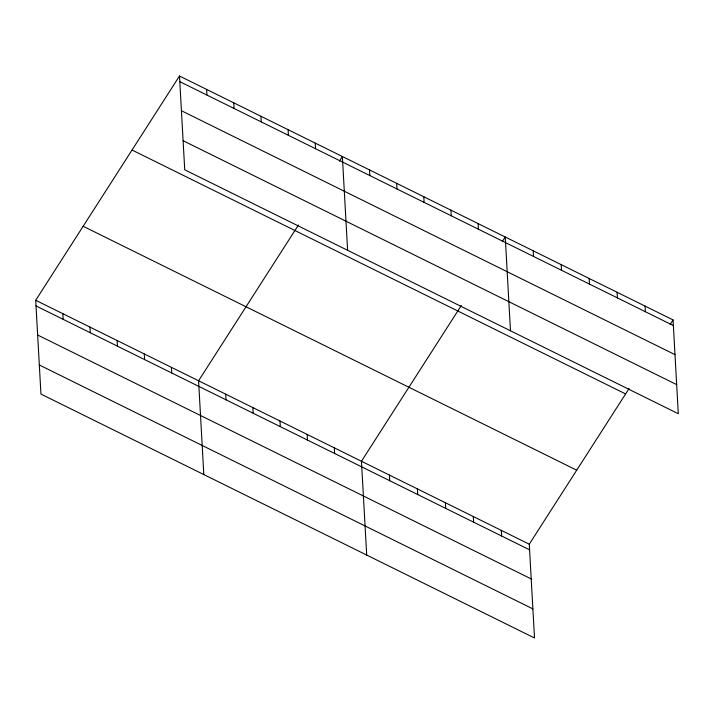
<?xml version="1.0" encoding="UTF-8"?>
<svg xmlns="http://www.w3.org/2000/svg" width="714" height="714" viewBox="0 0 714 714"><rect width="100%" height="100%" fill="white"/><g stroke="black" fill="none" stroke-linecap="round" stroke-linejoin="round"><path stroke-width="1.07" d="M629.123 388.452L529.27 544.193L534.509 637.986L40.948 394.074L35.7 300.282L179.491 76.014L673.052 319.926L678.3 413.718L184.73 169.807L179.491 76.014M298.434 225.035L198.581 380.776L203.82 474.56M339.436 161.078L342.363 156.509L347.611 250.293M461.306 305.521L361.454 461.262L366.701 555.055M502.317 241.564L505.244 236.994L510.483 330.787M670.125 324.495L673.052 319.926M179.803 81.655L673.373 325.557M181.427 110.741L674.998 354.653M183.105 140.712L676.676 384.623M132.036 150.029L625.607 393.932M83.154 226.276L576.716 470.187M35.7 300.282L529.27 544.193M36.012 305.922L529.583 549.825M37.646 335.009L531.207 578.92M39.315 364.979L532.885 608.89M645.09 306.101L645.402 311.741M617.119 292.285L617.431 297.916M589.148 278.46L589.461 284.092M561.177 264.635L561.499 270.276M533.215 250.819L533.528 256.451M501.299 530.368L501.612 536.009M478.094 223.58L478.416 229.212M473.328 516.552L473.641 522.184M450.953 210.166L451.266 215.798M445.357 502.727L445.679 508.359M423.804 196.752L424.116 202.383M417.395 488.911L417.708 494.543M396.663 183.337L396.975 188.969M389.425 475.087L389.737 480.718M369.513 169.923L369.825 175.555M334.313 447.848L334.625 453.488M315.222 143.095L315.534 148.726M307.163 434.433L307.475 440.065M288.072 129.68L288.385 135.312M280.013 421.019L280.334 426.651M260.931 116.266L261.244 121.898M252.872 407.605L253.184 413.236M233.781 102.843L234.094 108.483M225.722 394.19L226.035 399.822M206.632 89.428L206.953 95.069M171.431 367.362L171.744 372.994M144.282 353.948L144.603 359.579M117.141 340.533L117.453 346.165M89.991 327.119L90.303 332.751M62.85 313.696L63.162 319.337"/></g></svg>
